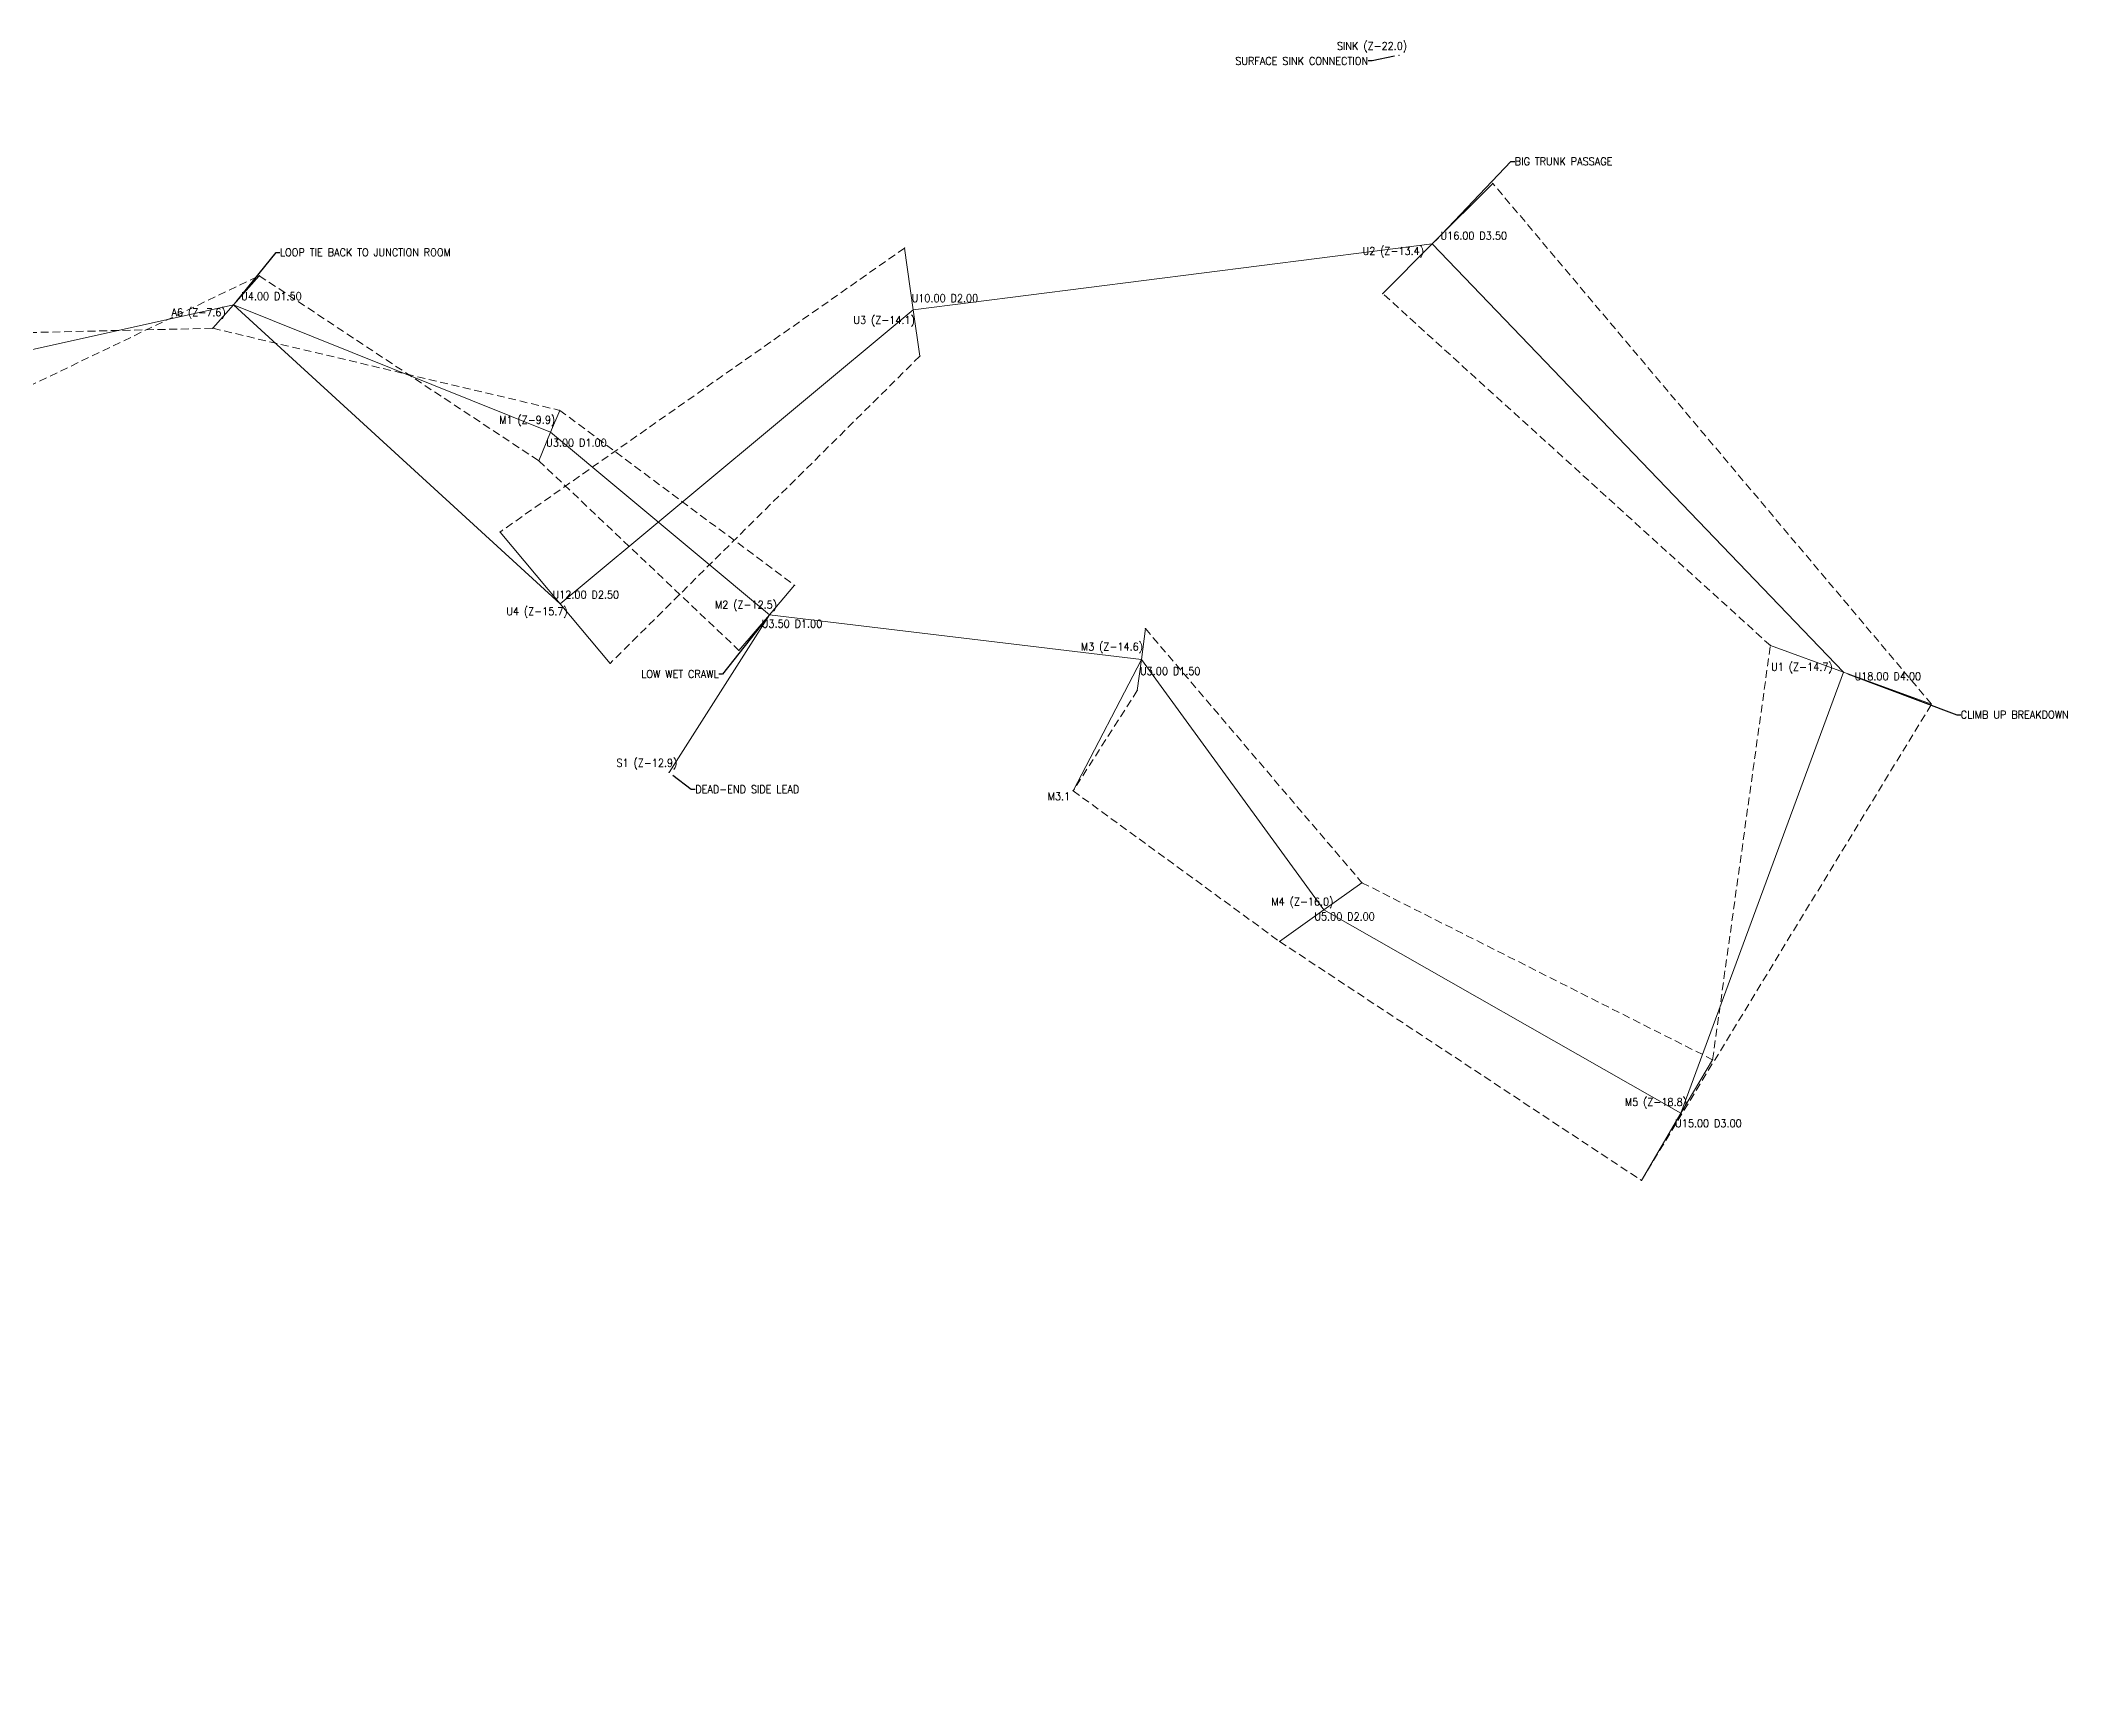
# Model space of a CAD drawing. Header units: feet. Extents: x -7 to 258, y -373 to 103.
# Drawn here: x 127.9 to 258, y -2.7 to 103.4 of the extents above; entities that cross this region are included whole.
import ezdxf

# ---------------------------------------------------------------- set-up
doc = ezdxf.new("R2010")
doc.units = ezdxf.units.FT
doc.header["$MEASUREMENT"] = 0
doc.linetypes.add('DASHED', pattern=[0.75, 0.5, -0.25])
for name, color, linetype, lineweight, true_color in [('CTRL-LRUD', 9, 'Continuous', 9, 0xffc0cb), ('CTRL-LRUD-WALL-LEFT', 8, 'DASHED', 0, 0x808080), ('CTRL-LRUD-WALL-RIGHT', 8, 'DASHED', 0, 0x808080), ('CTRL-SHOTS', 8, 'Continuous', 9, 0x808080), ('CTRL-SPLAYS', 8, 'Continuous', 0, 0x808080), ('CTRL-STATION-LABELS', 1, 'Continuous', 0, 0xff0000), ('CTRL-STATIONS', 1, 'Continuous', 9, 0xff0000), ('NOTES-ANNOTATION', 7, 'Continuous', 18, 0xffffff)]:
    doc.layers.add(name, color=color, linetype=linetype, lineweight=lineweight, true_color=true_color)
doc.styles.get("Standard").update_dxf_attribs({"font": ''})
doc.styles.add('textstyle1', font='')
doc.styles.add('textstyle11', font='')
doc.styles.add('textstyle17', font='')
doc.styles.add('textstyle2', font='')
doc.styles.add('textstyle21', font='')
doc.styles.add('textstyle22', font='')
doc.styles.add('textstyle25', font='')
doc.styles.add('textstyle26', font='')
doc.styles.add('textstyle27', font='')
doc.styles.add('textstyle30', font='')
doc.styles.add('textstyle34', font='')
doc.styles.add('textstyle38', font='')
doc.styles.add('textstyle4', font='')
doc.styles.add('textstyle40', font='')
doc.styles.add('textstyle41', font='')
doc.styles.add('textstyle44', font='')
doc.styles.add('textstyle48', font='')
doc.styles.add('textstyle5', font='')
doc.styles.add('textstyle53', font='')
doc.styles.add('textstyle54', font='')
doc.styles.add('textstyle56', font='')
doc.styles.add('textstyle58', font='')
doc.styles.add('textstyle59', font='')
doc.styles.add('textstyle61', font='')
doc.styles.add('textstyle63', font='')
doc.styles.add('textstyle64', font='')
doc.styles.add('textstyle67', font='')
doc.styles.add('textstyle69', font='')
doc.styles.add('textstyle8', font='')
doc.styles.get('Standard').set_extended_font_data('txt')
doc.styles.get('textstyle1').set_extended_font_data('standard')
doc.styles.get('textstyle11').set_extended_font_data('standard')
doc.styles.get('textstyle17').set_extended_font_data('standard')
doc.styles.get('textstyle2').set_extended_font_data('standard')
doc.styles.get('textstyle21').set_extended_font_data('standard')
doc.styles.get('textstyle22').set_extended_font_data('standard')
doc.styles.get('textstyle25').set_extended_font_data('standard')
doc.styles.get('textstyle26').set_extended_font_data('standard')
doc.styles.get('textstyle27').set_extended_font_data('standard')
doc.styles.get('textstyle30').set_extended_font_data('standard')
doc.styles.get('textstyle34').set_extended_font_data('standard')
doc.styles.get('textstyle38').set_extended_font_data('standard')
doc.styles.get('textstyle4').set_extended_font_data('standard')
doc.styles.get('textstyle40').set_extended_font_data('standard')
doc.styles.get('textstyle41').set_extended_font_data('standard')
doc.styles.get('textstyle44').set_extended_font_data('standard')
doc.styles.get('textstyle48').set_extended_font_data('standard')
doc.styles.get('textstyle5').set_extended_font_data('standard')
doc.styles.get('textstyle53').set_extended_font_data('standard')
doc.styles.get('textstyle54').set_extended_font_data('standard')
doc.styles.get('textstyle56').set_extended_font_data('standard')
doc.styles.get('textstyle58').set_extended_font_data('standard')
doc.styles.get('textstyle59').set_extended_font_data('standard')
doc.styles.get('textstyle61').set_extended_font_data('standard')
doc.styles.get('textstyle63').set_extended_font_data('standard')
doc.styles.get('textstyle64').set_extended_font_data('standard')
doc.styles.get('textstyle67').set_extended_font_data('standard')
doc.styles.get('textstyle69').set_extended_font_data('standard')
doc.styles.get('textstyle8').set_extended_font_data('standard')
doc.dimstyles.get("Standard").update_dxf_attribs({"dimtxt": 0.083333, "dimasz": 0.083333, "dimexe": 0.041667, "dimexo": 0.020833, "dimgap": 0.020833, "dimtad": 1, "dimtxsty": 'Standard', "dimcen": 2.5, "dimadec": 0, "dimazin": 0, "dimtfac": 1, "dimtmove": 0, "dimatfit": 3, "dimfxl": 1, "dimarcsym": 0})

msp = doc.modelspace()

# ---------------------------------------------------------------- linework, layer by layer
at = {"layer": 'CTRL-LRUD'}
for p, q in [((217.24, 90.34), (221.13, 94.23)), ((183.93, 86.12), (183.37, 90.08)), ((217.24, 90.34), (214.06, 87.16)), ((140.29, 86.43), (141.94, 88.3)), ((140.29, 86.43), (138.96, 84.93)), ((183.93, 86.12), (184.35, 83.14)), ((160.65, 78.27), (161.23, 79.66)), ((160.65, 78.27), (159.89, 76.42)), ((161.26, 67.25), (157.4, 71.85)), ((174.69, 66.53), (176.31, 68.43)), ((161.26, 67.25), (164.47, 63.42)), ((174.69, 66.53), (172.74, 64.25)), ((198.57, 63.67), (198.83, 65.65)), ((243.65, 62.85), (238.95, 64.56)), ((198.57, 63.67), (198.31, 61.68)), ((243.65, 62.85), (249.29, 60.8)), ((210.29, 47.6), (212.73, 49.34)), ((210.29, 47.6), (207.44, 45.57)), ((233.21, 34.54), (235.24, 37.98)), ((233.21, 34.54), (230.67, 30.23))]:
    msp.add_line(p, q, dxfattribs=at)
for p in [(221.13, 94.23), (183.37, 90.08), (141.94, 88.3), (214.06, 87.16), (138.96, 84.93), (184.35, 83.14), (161.23, 79.66), (159.89, 76.42), (157.4, 71.85), (176.31, 68.43), (198.83, 65.65), (172.74, 64.25), (238.95, 64.56), (164.47, 63.42), (198.31, 61.68), (249.29, 60.8), (212.73, 49.34), (207.44, 45.57), (235.24, 37.98), (230.67, 30.23)]:
    msp.add_point(p, dxfattribs=at)
at = {"layer": 'CTRL-LRUD-WALL-LEFT'}
for points in [[(198.83, 65.65), (212.73, 49.34), (235.24, 37.98), (238.95, 64.56), (214.06, 87.16)], [(-2.21, 2.03), (16.94, 25.15), (57.51, 42.95), (72.4, 63.38), (103.18, 84.08), (138.96, 84.93), (161.23, 79.66), (176.31, 68.43)], [(184.35, 83.14), (164.47, 63.42)]]:
    msp.add_lwpolyline(points, dxfattribs=at)
at = {"layer": 'CTRL-LRUD-WALL-RIGHT'}
for points in [[(198.31, 61.68), (194.19, 55.24), (207.44, 45.57), (230.67, 30.23), (249.29, 60.8), (221.13, 94.23)], [(183.37, 90.08), (157.4, 71.85)], [(2.95, -2.7), (23.94, 18.73), (61.91, 32.32), (78.58, 59.14), (109.58, 72.77), (141.94, 88.3), (159.89, 76.42), (172.74, 64.25)]]:
    msp.add_lwpolyline(points, dxfattribs=at)
at = {"layer": 'CTRL-SHOTS'}
for p, q in [((217.24, 90.34), (183.93, 86.12)), ((243.65, 62.85), (217.24, 90.34)), ((106.14, 78.86), (140.29, 86.43)), ((140.29, 86.43), (160.65, 78.27)), ((161.26, 67.25), (140.29, 86.43)), ((183.93, 86.12), (161.26, 67.25)), ((160.65, 78.27), (174.69, 66.53)), ((174.69, 66.53), (168.25, 56.42)), ((174.69, 66.53), (198.57, 63.67)), ((198.57, 63.67), (210.29, 47.6)), ((233.21, 34.54), (243.65, 62.85)), ((210.29, 47.6), (233.21, 34.54))]:
    msp.add_line(p, q, dxfattribs=at)
at = {"layer": 'CTRL-SPLAYS'}
msp.add_line((198.57, 63.67), (194.19, 55.24), dxfattribs=at)
msp.add_point((194.19, 55.24), dxfattribs=at)
at = {"layer": 'CTRL-STATIONS'}
for p in [(215.1, 102.44), (217.24, 90.34), (140.29, 86.43), (183.93, 86.12), (160.65, 78.27), (161.26, 67.25), (174.69, 66.53), (198.57, 63.67), (243.65, 62.85), (168.25, 56.42), (210.29, 47.6), (233.21, 34.54)]:
    msp.add_point(p, dxfattribs=at)

# ---------------------------------------------------------------- texts
at = {"layer": 'CTRL-SPLAYS', "insert": (194, 54.89), "char_height": 0.5, "width": 100, "attachment_point": 6, "style": 'textstyle44'}
msp.add_mtext('M3.1', dxfattribs=at)
at = {"layer": 'CTRL-STATION-LABELS', "char_height": 0.5, "width": 100}
for s, insert, attachment_point, style in [('SINK (Z-22.0)', (215.63, 102.97), 6, 'textstyle48'), ('U16.00 D3.50', (217.77, 90.87), 4, 'textstyle22'), ('U2 (Z-13.4)', (216.71, 89.81), 6, 'textstyle11'), ('U4.00 D1.50', (140.78, 86.99), 4, 'textstyle56'), ('A6 (Z-7.6)', (139.79, 85.87), 6, 'textstyle67'), ('U10.00 D2.00', (183.82, 86.86), 4, 'textstyle59'), ('U3 (Z-14.1)', (184.03, 85.37), 6, 'textstyle61'), ('M1 (Z-9.9)', (160.94, 78.97), 6, 'textstyle38'), ('U3.00 D1.00', (160.36, 77.58), 4, 'textstyle4'), ('U12.00 D2.50', (160.77, 67.83), 4, 'textstyle69'), ('U4 (Z-15.7)', (161.74, 66.68), 6, 'textstyle63'), ('M2 (Z-12.5)', (175.18, 67.1), 6, 'textstyle30'), ('U3.50 D1.00', (174.2, 65.96), 4, 'textstyle5'), ('M3 (Z-14.6)', (198.67, 64.41), 6, 'textstyle17'), ('U3.00 D1.50', (198.48, 62.92), 4, 'textstyle54'), ('U1 (Z-14.7)', (242.94, 63.11), 6, 'textstyle26'), ('U18.00 D4.00', (244.35, 62.59), 4, 'textstyle1'), ('S1 (Z-12.9)', (168.78, 56.95), 6, 'textstyle8'), ('M4 (Z-16.0)', (210.9, 48.04), 6, 'textstyle25'), ('U5.00 D2.00', (209.67, 47.17), 4, 'textstyle53'), ('M5 (Z-18.8)', (233.59, 35.18), 6, 'textstyle58'), ('U15.00 D3.00', (232.83, 33.89), 4, 'textstyle21')]:
    msp.add_mtext(s, dxfattribs=dict(at, insert=insert, attachment_point=attachment_point, style=style))
at = {"layer": 'NOTES-ANNOTATION', "char_height": 0.5, "width": 100}
for s, insert, attachment_point, style in [('SURFACE SINK CONNECTION', (213.13, 102.09), 6, 'textstyle2'), ('BIG TRUNK PASSAGE', (222.54, 95.64), 4, 'textstyle27'), ('LOOP TIE BACK TO JUNCTION ROOM', (143.27, 89.8), 4, 'textstyle40'), ('LOW WET CRAWL', (171.44, 62.73), 6, 'textstyle64'), ('CLIMB UP BREAKDOWN', (251.17, 60.12), 4, 'textstyle41'), ('DEAD-END SIDE LEAD', (169.93, 55.34), 4, 'textstyle34')]:
    msp.add_mtext(s, dxfattribs=dict(at, insert=insert, attachment_point=attachment_point, style=style))

# ---------------------------------------------------------------- leaders
at = {"layer": 'NOTES-ANNOTATION'}
for points in [[(214.81, 102.39), (213.38, 102.09), (213.13, 102.09)], [(217.45, 90.55), (222.29, 95.64), (222.54, 95.64)], [(140.49, 86.65), (143.02, 89.8), (143.27, 89.8)], [(174.5, 66.3), (171.69, 62.73), (171.44, 62.73)], [(243.93, 62.75), (250.92, 60.12), (251.17, 60.12)], [(168.5, 56.25), (169.68, 55.34), (169.93, 55.34)]]:
    msp.add_leader(points, dimstyle='Standard', override={"dimscale": 1}, dxfattribs=at)

doc.saveas('drawing.dxf')
